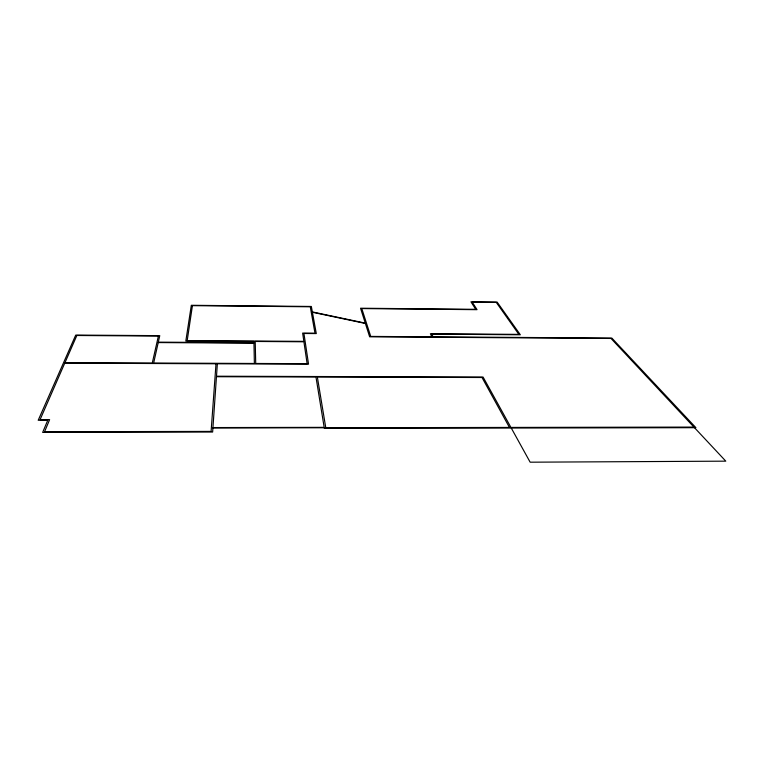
<?xml version="1.0" encoding="UTF-8"?>
<svg xmlns="http://www.w3.org/2000/svg" width="764" height="764" viewBox="0 0 764 764"><rect width="100%" height="100%" fill="white"/><g stroke="black" fill="none" stroke-linecap="round" stroke-linejoin="round"><path stroke-width="1.15" d="M694.486 427.687L725.8 461.16L530.149 462.191L511.269 428.041M212.917 427.983L212.64 432.042L42.65 432.424L47.769 420.257L38.2 420.267L75.731 335.071L159.762 335.644L158.31 342.148L253.963 342.74L253.934 341.46L185.824 341.031L191.315 305.285L311.349 306.459L312.342 311.913L365.268 323.105L360.532 308.217L475.714 309.324L470.939 301.809L497.125 302.076L520.332 334.775L431.784 334.145L433.083 336.838L611.821 338.07L695.918 427.687L324.347 428.403L324.242 427.773L212.917 427.983M216.46 376.719L212.946 427.563L324.175 427.353L315.971 377.024L216.46 376.719M217.358 363.779L216.498 376.213L483.068 377.024L510.925 427.429L693.922 427.086L611.019 338.462L369.633 336.809L365.393 323.487L312.409 312.266L316.296 333.591L303.929 333.496L308.541 364.161L217.358 363.779M216.002 363.779L211.103 431.402L44.56 431.765L49.622 419.627L40.072 419.637L64.768 363.139L216.002 363.779M192.433 305.657L187.19 340.61L303.852 341.355L302.639 333.085L314.988 333.171L310.27 306.794L192.433 305.657M158.215 342.578L153.65 363.034L254.374 363.463L253.963 343.17L158.215 342.578M158.387 336.055L152.284 363.024L64.978 362.661L76.849 335.501L158.387 336.055M509.445 427.429L325.779 427.773L317.346 377.024L482.008 377.512L509.445 427.429M307.128 363.683L255.72 363.463L255.214 341.47L303.91 341.785L307.128 363.683M518.861 334.374L430.38 333.734L431.861 336.828L370.731 336.408L361.792 308.58L477.051 309.678L472.248 302.152L496.275 302.401L518.861 334.374"/></g></svg>
